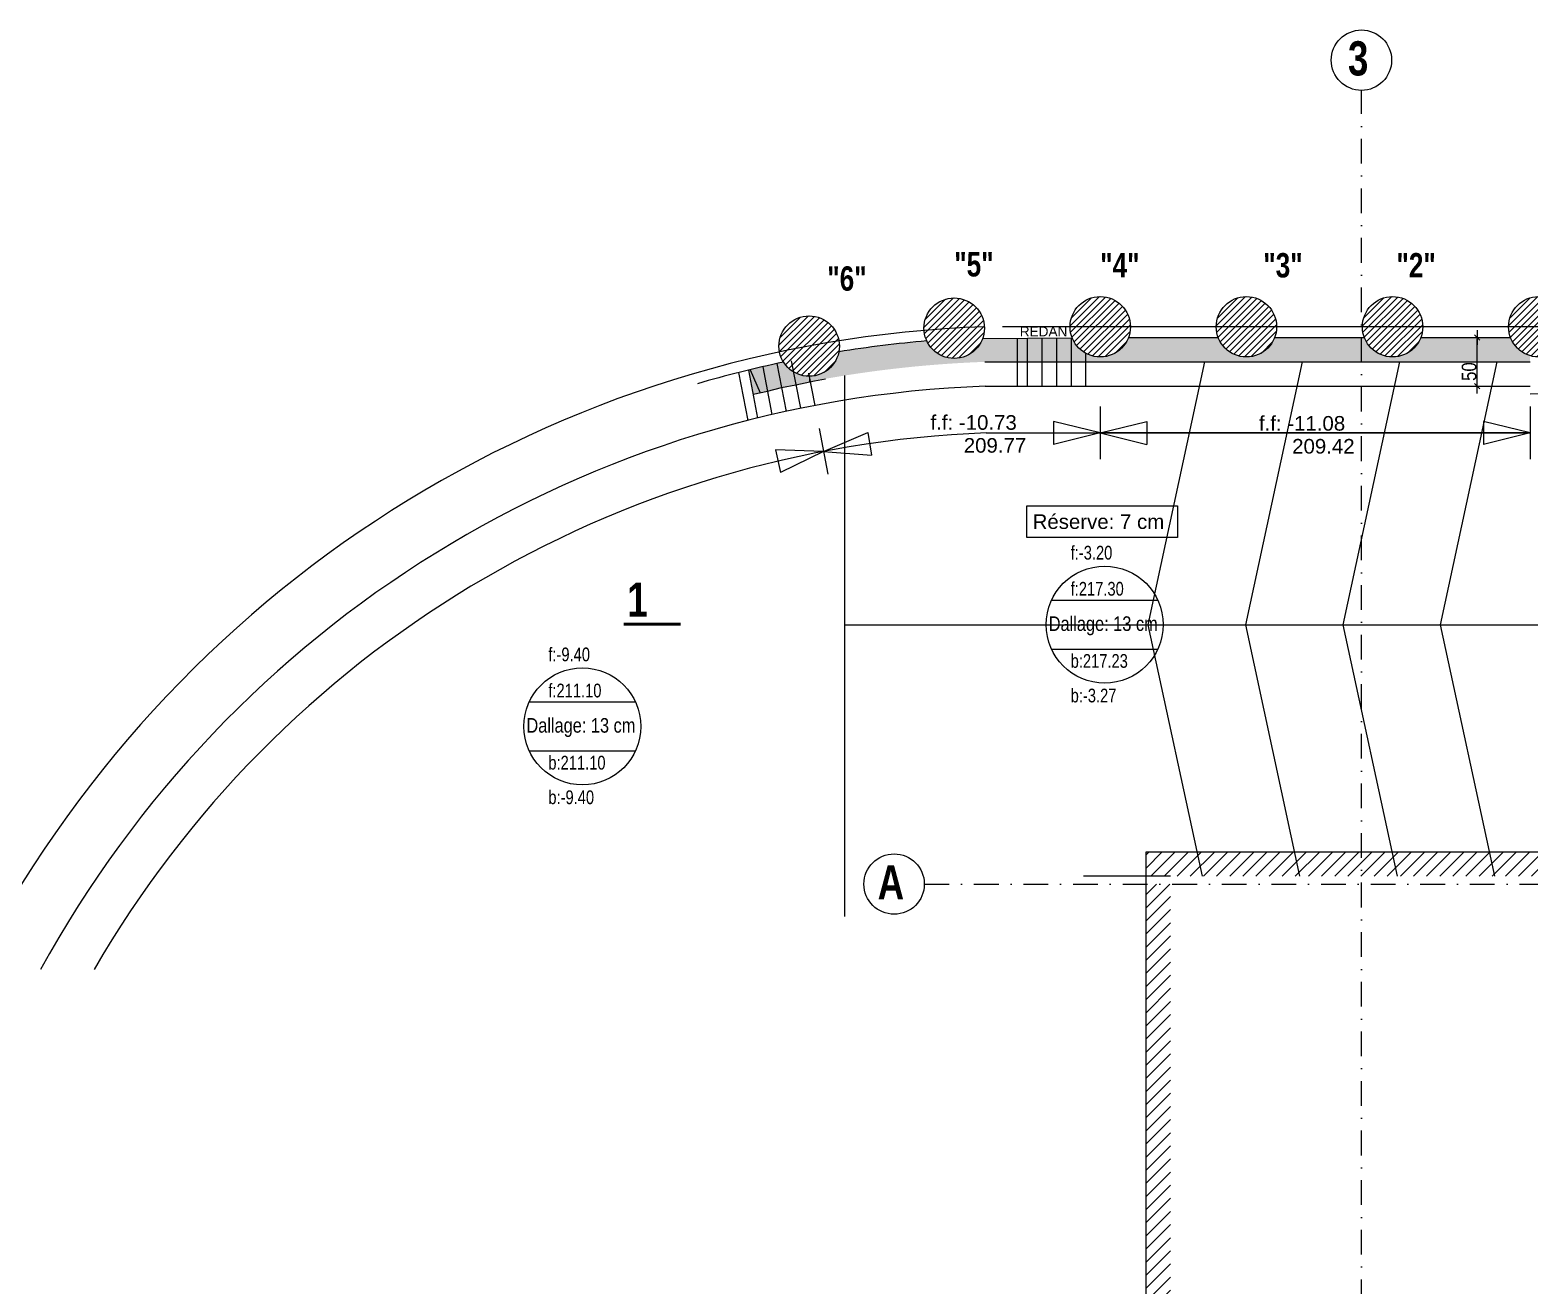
# Model space of a CAD drawing. Header units: centimetres. Extents: x -40 to 58779, y 2083 to 6283.
# Drawn here: x 48987 to 50526, y 4490 to 5778 of the extents above; entities that cross this region are included whole.
import ezdxf
from ezdxf.enums import TextEntityAlignment as Align

# ---------------------------------------------------------------- set-up
doc = ezdxf.new("R2010")
doc.units = ezdxf.units.CM
doc.header["$PDMODE"] = 1
doc.header["$PDSIZE"] = -2
doc.linetypes.add('TIRETPTX2', pattern=[50.8, 25.4, -12.7, 0, -12.7])
for name, color, linetype in [('01_cote_gen', 4, 'Continuous'), ('01_linteaux', 2, 'Continuous'), ('01_poch_murs', 253, 'Continuous'), ('01_texte', 230, 'Continuous'), ('AA_COTES', 2, 'Continuous')]:
    doc.layers.add(name, color=color, linetype=linetype)
for name, color, linetype, lineweight in [('01_murs_coup', 5, 'Continuous', 60), ('01_PIEUX', 5, 'Continuous', 60), ('01_sem', 42, 'Continuous', 15), ('01_tram_axes', 2, 'TIRETPTX2', 9)]:
    doc.layers.add(name, color=color, linetype=linetype, lineweight=lineweight)
doc.styles.add('Eurostile', font='')
doc.styles.add('impact', font='impact.ttf')
doc.styles.add('MATTE_TXT', font='arial.ttf')
doc.styles.add('STYLE2', font='ARIALN.TTF')
doc.styles.get('Eurostile').set_extended_font_data('Eurostile')
doc.dimstyles.new('JB50', dxfattribs={"dimscale": 0.1, "dimtxt": 150, "dimasz": 15, "dimexe": 0.1, "dimexo": 0.1, "dimgap": 0.09, "dimtad": 1, "dimdec": 1, "dimdsep": 46, "dimtxsty": 'STYLE2', "dimblk1": 'BOND_G', "dimblk2": 'BOND_D', "dimsah": 1, "dimcen": 1.5, "dimdle": 0.01, "dimse1": 1, "dimse2": 1, "dimclrd": 4, "dimclre": 2, "dimclrt": 6, "dimazin": 2, "dimtfac": 2.333333, "dimtdec": 1, "dimtix": 1, "dimtmove": 2, "dimatfit": 3, "dimldrblk": 'BOND_G', "dimfxl": 1, "dimtolj": 1, "dimtzin": 0, "dimarcsym": 0})

# ---------------------------------------------------------------- blocks, each defined once
blk = doc.blocks.new('BOND_G')
at = {"layer": 'AA_COTES', "color": 0}
for p, q in [((0, -5), (0, 15)), ((5, 0), (-5, 0)), ((1.8, 1.8), (-1.8, -1.8))]:
    blk.add_line(p, q, dxfattribs=at)
blk = doc.blocks.new('BOND_D')
at = {"layer": 'AA_COTES', "color": 0}
for p, q in [((5, 0), (-5, 0)), ((-1.8, -1.8), (1.8, 1.8)), ((0, 5), (0, -15))]:
    blk.add_line(p, q, dxfattribs=at)
blk = doc.blocks.new('*D1539')
at = {"layer": '01_cote_gen', "color": 4, "lineweight": -2, "ltscale": 3, "transparency": 16777216}
blk.add_line((50472.2, 5413.9), (50472.2, 5460.9), dxfattribs=at)
at = {"layer": 'Defpoints', "color": 0, "lineweight": 0, "ltscale": 3, "transparency": 16777216}
for p in [(50472.2, 5462.4), (50482.1, 5462.4), (50482.1, 5412.4)]:
    blk.add_point(p, dxfattribs=at)
at = {"layer": '01_cote_gen', "color": 4, "lineweight": -2, "ltscale": 3, "transparency": 16777216, "xscale": 1.5, "yscale": 1.5, "zscale": 1.5}
for name, p, rotation in [('BOND_D', (50472.2, 5462.4), 90), ('BOND_G', (50472.2, 5412.4), 270)]:
    blk.add_blockref(name, p, dxfattribs=dict(at, rotation=rotation))
at = {"layer": '01_cote_gen', "color": 6, "ltscale": 3, "transparency": 16777216, "insert": (50463.9, 5427.4), "char_height": 15, "attachment_point": 5, "rotation": 90, "style": 'STYLE2'}
blk.add_mtext('\\A1;50', dxfattribs=at)

msp = doc.modelspace()

# ---------------------------------------------------------------- hatches: boundary and pattern name
at = {"layer": '01_poch_murs'}
h = msp.add_hatch(dxfattribs=at)
h.set_pattern_fill('ANSI31', color=256, scale=1.5)
h.set_pattern_definition([(45, (31726.707, 14175.2143), (-3.367596, 3.367596), [])])
h.paths.add_polyline_path([(49935.4, 5502.95, 0.4142136), (49904.4, 5471.95), (49935.4, 5471.95)])
h.paths.add_polyline_path([(49935.4, 5471.95), (49904.4, 5471.95, 0.4142136), (49935.4, 5440.95)])
h.paths.add_polyline_path([(49935.4, 5502.95), (49935.4, 5471.95), (49966.4, 5471.95, 0.4142136)])
h.paths.add_polyline_path([(49966.4, 5471.95), (49935.4, 5471.95), (49935.4, 5440.95, 0.4142136)])
h = msp.add_hatch(dxfattribs=at)
h.set_pattern_fill('ANSI31', color=256, scale=1.5)
h.set_pattern_definition([(45, (31876.6223, 14176.6434), (-3.367596, 3.367596), [])])
h.paths.add_polyline_path([(50085.31, 5504.38, 0.4142136), (50054.31, 5473.38), (50085.31, 5473.38)])
h.paths.add_polyline_path([(50085.31, 5473.38), (50054.31, 5473.38, 0.4142136), (50085.31, 5442.38)])
h.paths.add_polyline_path([(50085.31, 5504.38), (50085.31, 5473.38), (50116.31, 5473.38, 0.4142136)])
h.paths.add_polyline_path([(50116.31, 5473.38), (50085.31, 5473.38), (50085.31, 5442.38, 0.4142136)])
h = msp.add_hatch(dxfattribs=at)
h.set_pattern_fill('ANSI31', color=256, scale=1.5)
h.set_pattern_definition([(45, (32026.6223, 14176.6434), (-3.367596, 3.367596), [])])
h.paths.add_polyline_path([(50235.31, 5504.38, 0.4142136), (50204.31, 5473.38), (50235.31, 5473.38)])
h.paths.add_polyline_path([(50235.31, 5473.38), (50204.31, 5473.38, 0.4142136), (50235.31, 5442.38)])
h.paths.add_polyline_path([(50235.31, 5504.38), (50235.31, 5473.38), (50266.31, 5473.38, 0.4142136)])
h.paths.add_polyline_path([(50266.31, 5473.38), (50235.31, 5473.38), (50235.31, 5442.38, 0.4142136)])
h = msp.add_hatch(dxfattribs=at)
h.set_pattern_fill('ANSI31', color=256, scale=1.5)
h.set_pattern_definition([(45, (32176.6223, 14176.6434), (-3.367596, 3.367596), [])])
h.paths.add_polyline_path([(50385.31, 5504.38, 0.4142136), (50354.31, 5473.38), (50385.31, 5473.38)])
h.paths.add_polyline_path([(50385.31, 5473.38), (50354.31, 5473.38, 0.4142136), (50385.31, 5442.38)])
h.paths.add_polyline_path([(50385.31, 5504.38), (50385.31, 5473.38), (50416.31, 5473.38, 0.4142136)])
h.paths.add_polyline_path([(50416.31, 5473.38), (50385.31, 5473.38), (50385.31, 5442.38, 0.4142136)])
h = msp.add_hatch(dxfattribs=at)
h.set_pattern_fill('ANSI31', color=256, scale=1.5)
h.set_pattern_definition([(45, (32326.6223, 14176.6434), (-3.367596, 3.367596), [])])
h.paths.add_polyline_path([(50535.31, 5504.38, 0.4142136), (50504.31, 5473.38), (50535.31, 5473.38)])
h.paths.add_polyline_path([(50535.31, 5473.38), (50504.31, 5473.38, 0.4142136), (50535.31, 5442.38)])
h.paths.add_polyline_path([(50535.31, 5504.38), (50535.31, 5473.38), (50566.31, 5473.38, 0.4142136)])
h.paths.add_polyline_path([(50566.31, 5473.38), (50535.31, 5473.38), (50535.31, 5442.38, 0.4142136)])
h = msp.add_hatch(dxfattribs=at)
h.set_pattern_fill('ANSI31', color=256, scale=1.5)
h.set_pattern_definition([(45, (31577.8885, 14156.822), (-3.367596, 3.367596), [])])
h.paths.add_polyline_path([(49786.58, 5484.55, 0.4142136), (49755.58, 5453.55), (49786.58, 5453.55)])
h.paths.add_polyline_path([(49786.58, 5453.55), (49755.58, 5453.55, 0.4142136), (49786.58, 5422.55)])
h.paths.add_polyline_path([(49786.58, 5484.55), (49786.58, 5453.55), (49817.58, 5453.55, 0.4142136)])
h.paths.add_polyline_path([(49817.58, 5453.55), (49786.58, 5453.55), (49786.58, 5422.55, 0.4142136)])
at = {"layer": '01_poch_murs', "ltscale": 3}
h = msp.add_hatch(color=256, dxfattribs=at)
h.dxf.hatch_style = 1
h.paths.add_polyline_path([(50056.43, 5462.11), (49964.5, 5461.26, -0.6667086), (49907.32, 5458.82, 0.0189179), (49817.02, 5447.69, -0.2058076), (49803.27, 5427.43), (49803.27, 5420, -0.0349764), (49966.92, 5437.38), (50155.6, 5437.38), (50155.6, 5462.38), (50114.3, 5462.38, -0.686668)])
h = msp.add_hatch(color=256, dxfattribs=at)
h.dxf.hatch_style = 1
h.paths.add_polyline_path([(50356.33, 5462.38), (50264.3, 5462.38, -0.6900656), (50206.33, 5462.38), (50155.6, 5462.38), (50155.6, 5437.38), (50526.34, 5437.38), (50526.34, 5443.7, -0.232635), (50506.33, 5462.38), (50414.3, 5462.38, -0.6900656)])
h = msp.add_hatch(color=256, dxfattribs=at)
h.dxf.hatch_style = 1
h.paths.add_polyline_path([(49770.44, 5427.09, -0.1165353), (49760.3, 5437.11, 0.0014403), (49753.53, 5435.66), (49758.23, 5411.1, -0.0031847), (49772.91, 5414.2)])
h.paths.add_polyline_path([(49753.53, 5435.66, 0.0031195), (49738.88, 5432.38), (49743.59, 5407.81, -0.0031857), (49758.23, 5411.1)])
h.paths.add_polyline_path([(49738.88, 5432.38, 0.0031209), (49724.27, 5428.91), (49728.98, 5404.33, -0.0031873), (49743.59, 5407.81)])
h.paths.add_polyline_path([(49786.58, 5422.55, -0.1377703), (49770.44, 5427.09), (49772.91, 5414.2, -0.002959), (49786.58, 5416.91)])
h.paths.add_polyline_path([(49803.27, 5427.43, -0.143115), (49786.58, 5422.55), (49787.62, 5417.11, -0.0033782), (49803.27, 5420)])
h = msp.add_hatch(color=256, dxfattribs=at)
h.dxf.hatch_style = 1
h.paths.add_polyline_path([(49786.58, 5422.55), (49786.58, 5416.91, -0.0002252), (49787.62, 5417.11)])
at = {"layer": '01_poch_murs'}
h = msp.add_hatch(dxfattribs=at)
h.set_pattern_fill('ANSI31', color=256, scale=3)
h.set_pattern_definition([(45, (36349.218, 5790.52), (-6.735192, 6.735192), [])])
h.paths.add_polyline_path([(52418.87, 4934.39), (50132.35, 4934.39), (50132.35, 4909.39), (52418.87, 4909.39)])
h.paths.add_polyline_path([(52469.94, 4934.39), (52418.87, 4934.39), (52418.87, 4909.39), (52475.33, 4909.39)])
h.paths.add_polyline_path([(52569.94, 4934.39), (52469.94, 4934.39), (52475.33, 4909.39), (52575.33, 4909.39)])
h.paths.add_polyline_path([(52669.94, 4934.39), (52569.94, 4934.39), (52575.33, 4909.39), (52675.33, 4909.39)])
h.paths.add_polyline_path([(52769.94, 4934.39), (52669.94, 4934.39), (52675.33, 4909.39), (52775.33, 4909.39)])
h.paths.add_polyline_path([(52869.94, 4934.39), (52769.94, 4934.39), (52775.33, 4909.39), (52875.33, 4909.39)])
h.paths.add_polyline_path([(52964.87, 4934.39), (52869.94, 4934.39), (52875.33, 4909.39), (52964.87, 4909.39)])
h.paths.add_polyline_path([(52969.94, 4934.39), (52964.87, 4934.39), (52964.87, 4909.39), (52975.33, 4909.39)])
h.paths.add_polyline_path([(53069.94, 4934.39), (52969.94, 4934.39), (52975.33, 4909.39), (53075.33, 4909.39)])
h.paths.add_polyline_path([(53169.94, 4934.39), (53069.94, 4934.39), (53075.33, 4909.39), (53175.33, 4909.39)])
h.paths.add_polyline_path([(53269.94, 4934.39), (53169.94, 4934.39), (53175.33, 4909.39), (53275.33, 4909.39)])
h.paths.add_polyline_path([(53369.94, 4934.39), (53269.94, 4934.39), (53275.33, 4909.39), (53375.33, 4909.39)])
h.paths.add_polyline_path([(53469.94, 4934.39), (53369.94, 4934.39), (53375.33, 4909.39), (53475.33, 4909.39)])
h.paths.add_polyline_path([(53498.87, 4934.39), (53469.94, 4934.39), (53475.33, 4909.39), (53498.87, 4909.39)])
h.paths.add_polyline_path([(53569.94, 4934.39), (53498.87, 4934.39), (53498.87, 4909.39), (53575.33, 4909.39)])
h.paths.add_polyline_path([(53669.94, 4934.39), (53569.94, 4934.39), (53575.33, 4909.39), (53675.33, 4909.39)])
h.paths.add_polyline_path([(53769.94, 4934.39), (53669.94, 4934.39), (53675.33, 4909.39), (53775.21, 4909.39), (53775.21, 4909.97)])
h.paths.add_polyline_path([(53775.21, 4934.39), (53769.94, 4934.39), (53775.21, 4909.97)], flags=17)
h.paths.add_polyline_path([(53794.65, 4934.39), (53778.87, 4934.39), (53778.87, 4914.09)])
h.paths.add_polyline_path([(54377.08, 4934.39), (53794.65, 4934.39), (53778.87, 4914.09), (53778.87, 4909.39), (53788.87, 4909.39), (54383.18, 4909.39), (54394.17, 4909.39), (54394.17, 4912.01)])
h.paths.add_polyline_path([(54394.17, 4934.39), (54377.08, 4934.39), (54394.17, 4912.01)], flags=17)
h.paths.add_polyline_path([(54456.09, 4934.39), (54396.17, 4934.39), (54396.17, 4909.39), (54461.49, 4909.39)])
h.paths.add_polyline_path([(54541.87, 4934.39), (54456.09, 4934.39), (54461.49, 4909.39), (54541.87, 4909.39)])
h.paths.add_polyline_path([(54568.78, 4934.39), (54541.87, 4934.39), (54541.87, 4909.39), (54574.17, 4909.39)])
h.paths.add_polyline_path([(54668.78, 4934.39), (54568.78, 4934.39), (54574.17, 4909.39), (54674.17, 4909.39)])
h.paths.add_polyline_path([(54768.78, 4934.39), (54668.78, 4934.39), (54674.17, 4909.39), (54774.17, 4909.39)])
h.paths.add_polyline_path([(54868.78, 4934.39), (54768.78, 4934.39), (54774.17, 4909.39), (54874.17, 4909.39)])
h.paths.add_polyline_path([(54968.78, 4934.39), (54868.78, 4934.39), (54874.17, 4909.39), (54974.17, 4909.39)])
h.paths.add_polyline_path([(55068.78, 4934.39), (54968.78, 4934.39), (54974.17, 4909.39), (55074.17, 4909.39)])
h.paths.add_polyline_path([(55144.87, 4934.39), (55068.78, 4934.39), (55074.17, 4909.39), (55144.87, 4909.39)])
h.paths.add_polyline_path([(55168.78, 4934.39), (55162.87, 4934.39), (55162.87, 4909.39), (55174.17, 4909.39)])
h.paths.add_polyline_path([(55268.78, 4934.39), (55168.78, 4934.39), (55174.17, 4909.39), (55274.17, 4909.39)])
h.paths.add_polyline_path([(55162.87, 4934.39), (55144.87, 4934.39), (55144.87, 4909.39), (55152.87, 4909.39), (55152.87, 4901.39), (55154.87, 4901.39), (55154.87, 4909.39), (55162.87, 4909.39)])
h.paths.add_polyline_path([(55368.78, 4934.39), (55268.78, 4934.39), (55274.17, 4909.39), (55374.17, 4909.39)])
h.paths.add_polyline_path([(55468.78, 4934.39), (55368.78, 4934.39), (55374.17, 4909.39), (55474.17, 4909.39)])
h.paths.add_polyline_path([(55568.78, 4934.39), (55468.78, 4934.39), (55474.17, 4909.39), (55574.17, 4909.39)])
h.paths.add_polyline_path([(55668.78, 4934.39), (55568.78, 4934.39), (55574.17, 4909.39), (55674.17, 4909.39)])
h.paths.add_polyline_path([(55758.87, 4934.39), (55668.78, 4934.39), (55674.17, 4909.39), (55758.87, 4909.39)])
h.paths.add_polyline_path([(55768.78, 4934.39), (55758.87, 4934.39), (55758.87, 4909.39), (55774.17, 4909.39)])
h.paths.add_polyline_path([(55868.78, 4934.39), (55768.78, 4934.39), (55774.17, 4909.39), (55874.17, 4909.39)])
h.paths.add_polyline_path([(55968.78, 4934.39), (55868.78, 4934.39), (55874.17, 4909.39), (55974.17, 4909.39)])
h.paths.add_polyline_path([(55992.87, 4934.39), (55968.78, 4934.39), (55974.17, 4909.39), (55992.87, 4909.39)])
at = {"layer": '01_poch_murs', "lineweight": 0}
h = msp.add_hatch(dxfattribs=at)
h.set_pattern_fill('ANSI31', color=256, scale=3)
h.set_pattern_definition([(45, (21277.9, 0), (-6.735192, 6.735192), [])])
h.paths.add_polyline_path([(50157.35, 4901.39), (50132.35, 4901.39), (50132.35, 4305.43), (50318.35, 4305.43), (50318.35, 4291.39), (50343.35, 4291.39), (50343.36, 4330.43), (50157.35, 4330.43)])
h.paths.add_polyline_path([(50343.35, 4291.39), (50318.35, 4291.39), (50318.35, 4143.39), (50343.35, 4143.39)])
h.paths.add_polyline_path([(50343.35, 4143.39), (50318.35, 4143.39), (50318.35, 3934.41), (50233.35, 3934.41), (50233.35, 3533.39), (50258.35, 3533.39), (50258.35, 3909.41), (50343.35, 3909.41)])
h.paths.add_polyline_path([(50258.35, 3533.39), (50233.35, 3533.39), (50233.35, 3261.39), (50258.35, 3261.39)])
h.paths.add_polyline_path([(50258.35, 3261.39), (50233.35, 3261.39), (50233.35, 3121.39), (50258.35, 3121.39)])

# ---------------------------------------------------------------- linework, layer by layer
at = {"layer": '01_linteaux'}
for p, q in [((49823.21, 4868.26), (49823.21, 5423.36)), ((50132.35, 4934.39), (55992.87, 4934.39))]:
    msp.add_line(p, q, dxfattribs=at)
at = {"layer": '01_linteaux', "lineweight": 0}
msp.add_line((50132.35, 4305.43), (50132.35, 4934.39), dxfattribs=at)
at = {"layer": '01_murs_coup', "linetype": 'Continuous', "lineweight": 5}
for p, q in [((49964.5, 5461.26), (50056.43, 5462.11)), ((50114.3, 5462.38), (50206.33, 5462.38)), ((50264.3, 5462.38), (50356.33, 5462.38)), ((50414.3, 5462.38), (50506.33, 5462.38)), ((49966.92, 5437.38), (50526.41, 5437.38)), ((50035.34, 5192.73), (50144.36, 5192.73)), ((50035.34, 5142.58), (50144.36, 5142.58)), ((49499.32, 5088.31), (49608.34, 5088.31)), ((49499.32, 5038.16), (49608.34, 5038.16))]:
    msp.add_line(p, q, dxfattribs=at)
for start, end in [(94.85607, 99.19121), (101.94011, 106.27421)]:
    msp.add_arc((50009.13, 4260.41), 1202.73, start, end, dxfattribs=at)
at = {"layer": '01_PIEUX', "linetype": 'Continuous', "lineweight": 5}
for centre in [(49935.4, 5471.95), (50085.31, 5473.38), (50235.31, 5473.38), (50385.31, 5473.38), (50535.31, 5473.38), (49786.58, 5453.55)]:
    msp.add_circle(centre, 31, dxfattribs=at)
at = {"layer": '01_poch_murs', "ltscale": 3}
for p, q in [((50134.55, 5167.39), (50192.8, 5437.38)), ((50234.55, 5167.39), (50292.8, 5437.38)), ((50334.55, 5167.39), (50392.8, 5437.38)), ((50434.55, 5167.39), (50492.8, 5437.38)), ((49791.98, 5417.94), (49803.27, 5420)), ((49728.98, 5404.33), (49743.71, 5407.15)), ((49743.71, 5407.15), (49758.23, 5411.1)), ((49758.23, 5411.1), (49772.96, 5413.92)), ((49772.96, 5413.92), (49791.98, 5417.94)), ((50190.21, 4909.39), (50134.55, 5167.39)), ((50290.21, 4909.39), (50234.55, 5167.39)), ((50390.21, 4909.39), (50334.55, 5167.39)), ((50490.21, 4909.39), (50434.55, 5167.39))]:
    msp.add_line(p, q, dxfattribs=at)
at = {"layer": '01_poch_murs'}
msp.add_line((49725.88, 5429.3), (49736.35, 5405.74), dxfattribs=at)
at = {"layer": '01_poch_murs', "lineweight": 0}
msp.add_line((50157.35, 4909.39), (50068.05, 4909.39), dxfattribs=at)
at = {"layer": '01_sem', "lineweight": 5}
for p, q in [((50566.31, 5473.38), (49985.16, 5473.38)), ((50000.31, 5412.38), (50000.31, 5461.59)), ((50010.31, 5461.68), (50010.31, 5412.38)), ((50025.31, 5461.82), (50025.31, 5412.38)), ((50040.31, 5461.96), (50040.31, 5412.38)), ((50055.31, 5462.1), (50055.31, 5412.38)), ((49753.53, 5435.62), (49762.93, 5386.53)), ((49768.24, 5438.57), (49777.59, 5389.74)), ((50070.31, 5446.25), (50070.31, 5412.38)), ((49723.97, 5377.3), (49714.55, 5426.5)), ((49724.27, 5428.91), (49733.69, 5379.74)), ((49738.88, 5432.38), (49748.29, 5383.23)), ((49785.95, 5425.83), (49792.32, 5392.56)), ((49967.37, 5412.38), (50526.34, 5412.38))]:
    msp.add_line(p, q, dxfattribs=at)
msp.add_lwpolyline([(50526.34, 5404.61), (50919.05, 5407.34), (51336.65, 5410.29), (51550.3, 5410.72)], dxfattribs=at)
for radius, start, end in [(1213.73, 91.99092, 152.88152), (1152.73, 92.0761, 151.31761)]:
    msp.add_arc((50009.13, 4260.41), radius, start, end, dxfattribs=at)
at = {"layer": '01_texte'}
for p, q in [((50085.31, 5391.54), (50085.31, 5337.38)), ((50526.34, 5391.54), (50526.34, 5337.38)), ((50085.31, 5364.46), (50037.45, 5376.28)), ((50037.45, 5376.28), (50037.45, 5352.64)), ((50085.31, 5364.46), (50133.18, 5376.28)), ((50133.18, 5376.28), (50133.18, 5352.64)), ((50526.34, 5364.46), (50478.47, 5376.28)), ((50478.47, 5376.28), (50478.47, 5352.64)), ((49796.83, 5369.03), (49805.84, 5321.97)), ((49801.34, 5345.5), (49846.66, 5364.91)), ((49846.66, 5364.91), (49850.49, 5341.58)), ((49968.25, 5364.46), (50526.34, 5364.46)), ((50085.31, 5364.46), (50037.45, 5352.64)), ((50526.34, 5364.46), (50085.31, 5364.46)), ((50085.31, 5364.46), (50133.18, 5352.64)), ((50526.34, 5364.46), (50478.47, 5352.64)), ((49801.34, 5345.5), (49752.05, 5347.02)), ((49752.05, 5347.02), (49757.01, 5323.91)), ((49801.34, 5345.5), (49757.01, 5323.91)), ((49801.34, 5345.5), (49850.49, 5341.58)), ((49823.21, 5167.39), (51489.68, 5167.39))]:
    msp.add_line(p, q, dxfattribs=at)
msp.add_lwpolyline([(50009.95, 5289.51), (50164.67, 5289.51), (50164.67, 5257.22), (50009.95, 5257.22)], close=True, dxfattribs=at)
at = {"layer": '01_texte', "const_width": 3}
msp.add_lwpolyline([(49654.87, 5168.26), (49596.37, 5168.26)], dxfattribs=at)
at = {"layer": '01_texte'}
for centre, radius in [((50353.35, 5747.02), 30.98), ((50089.85, 5167.66), 60), ((49553.83, 5063.23), 60), ((49873.79, 4901.39), 30.98)]:
    msp.add_circle(centre, radius, dxfattribs=at)
msp.add_arc((50009.13, 4260.41), 1104.81, 92.12065, 149.94915, dxfattribs=at)
at = {"layer": '01_tram_axes'}
for p, q in [((50353.35, 2230.67), (50353.35, 5716.04)), ((49904.77, 4901.39), (57545.8, 4901.39))]:
    msp.add_line(p, q, dxfattribs=at)

# ---------------------------------------------------------------- texts
at = {"layer": '01_texte', "style": 'impact'}
for s, p in [('3', (50350.01, 5748.9)), ('A', (49870.45, 4903.27))]:
    msp.add_text(s, height=35, dxfattribs=at).set_placement(p, align=Align.MIDDLE_CENTER)
for s, height, p in [('"5"', 25, (49955.66, 5517.5)), ('"4"', 25, (50105.42, 5516.55)), ('"3"', 25, (50272.81, 5516.55)), ('"2"', 25, (50409.47, 5516.55)), ('"6"', 25, (49825.34, 5502.9)), ('1', 35, (49610.39, 5165.4))]:
    msp.add_text(s, height=height, rotation=0, dxfattribs=at).set_placement(p, align=Align.BOTTOM_CENTER)
at = {"layer": '01_texte', "style": 'MATTE_TXT'}
for s, height, p in [('REDAN', 10, (50002.7, 5463.56)), ('f.f: -10.73', 15, (49911.14, 5367.68)), ('f.f: -11.08', 15, (50248.14, 5366.77)), ('209.77', 15, (49945.25, 5344.16)), ('209.42', 15, (50282.25, 5343.25)), ('Réserve: 7 cm', 15, (50015.92, 5265.91))]:
    msp.add_text(s, height=height, dxfattribs=at).set_placement(p)
at = {"layer": '01_texte', "style": 'Eurostile', "width": 0.8}
for s, p in [('f:-3.20', (50054.94, 5234.47)), ('f:217.30', (50054.94, 5197.43)), ('f:-9.40', (49518.92, 5130.05)), ('b:217.23', (50054.94, 5123.36)), ('f:211.10', (49518.92, 5093.01)), ('b:-3.27', (50054.94, 5087.88)), ('b:211.10', (49518.92, 5018.94)), ('b:-9.40', (49518.92, 4983.45))]:
    msp.add_text(s, height=14.097, rotation=0, dxfattribs=at).set_placement(p)
at = {"layer": '01_texte', "style": 'MATTE_TXT', "width": 0.8}
for p in [(50088.36, 5156.71), (49552.34, 5052.29)]:
    msp.add_text('Dallage: 13 cm', height=15, dxfattribs=at).set_placement(p, align=Align.BOTTOM_CENTER)

# ---------------------------------------------------------------- dimensions: what is measured, and where the dimension line sits
at = {"layer": '01_cote_gen', "ltscale": 3}
dim = msp.add_linear_dim(base=(50472.18, 5462.38), p1=(50482.11, 5412.38), p2=(50482.11, 5462.38), angle=90, dimstyle='JB50', dxfattribs=at)
dim.commit()
dim.dimension.update_dxf_attribs({"geometry": '*D1539', "text_midpoint": (50463.92, 5427.37), "dimtype": 160})

doc.saveas('drawing.dxf')
